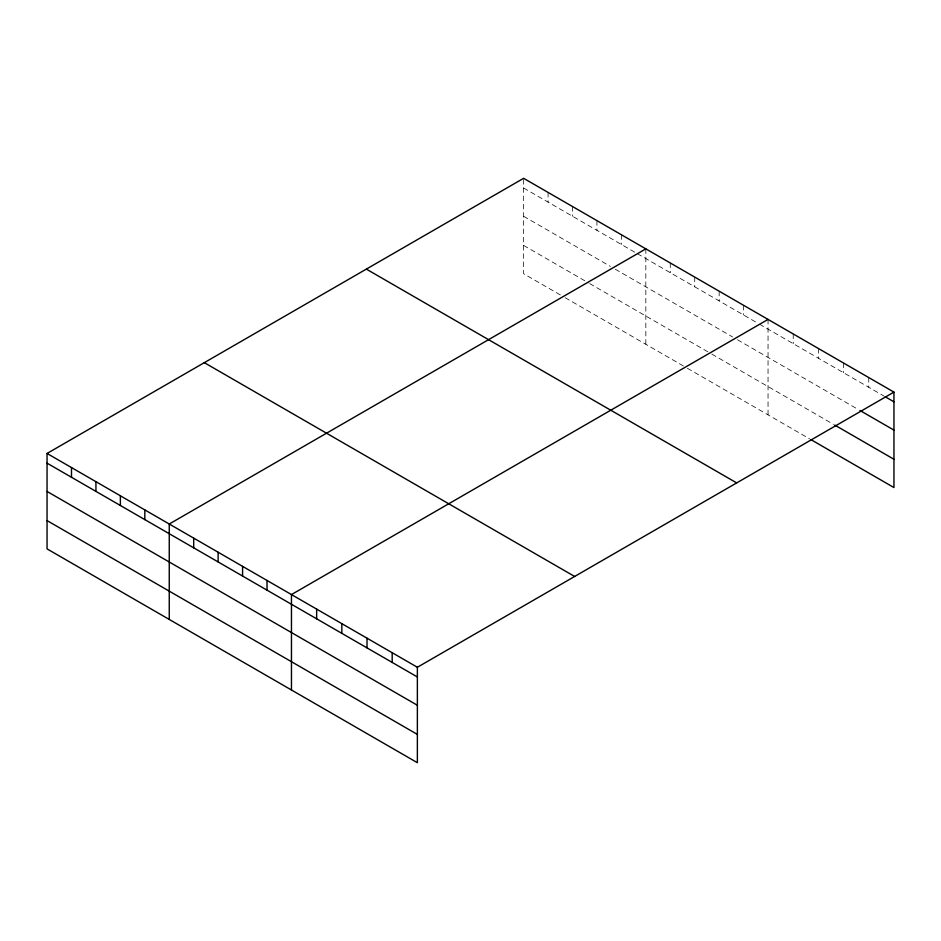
<?xml version="1.0" encoding="UTF-8"?>
<svg xmlns="http://www.w3.org/2000/svg" width="941" height="941" viewBox="0 0 941 941"><rect width="100%" height="100%" fill="white"/><g stroke="black" fill="none" stroke-linecap="round" stroke-linejoin="round"><path stroke-width="0.71" stroke-dasharray="4.71 3.53" d="M560.295 294.909L523.631 273.737L523.631 178.308M523.631 188.012L636.057 252.929M637.28 253.635L758.27 323.481M759.481 324.186L883.881 396.008M523.631 216.301L610.391 266.397M615.285 269.22L732.604 336.949M737.485 339.772L858.698 409.758M523.631 245.448L588.396 282.841M589.619 283.547L710.608 353.404M711.831 354.11L833.514 424.356M565.176 297.721L686.165 367.578M687.389 368.284L809.589 438.835M868.766 377.576L868.766 387.28M843.583 363.038L843.583 372.742M818.399 348.499L818.399 358.203M793.228 333.961L793.228 343.665M768.044 319.422L768.044 414.852M743.602 305.307L743.602 315.012M719.159 291.192L719.159 300.908M694.717 277.089L694.717 286.793M670.274 262.974L670.274 272.678M645.832 248.859L645.832 344.288M621.389 234.756L621.389 244.46M596.947 220.641L596.947 230.345M572.504 206.526L572.504 216.242M548.074 192.423L548.074 202.127"/><path stroke-width="1.41" d="M893.95 392.115L523.631 178.308L47.05 453.456L47.05 548.885L417.369 762.692L417.369 667.263L893.95 392.115L893.95 487.544L810.848 439.565M645.832 248.859L169.251 524.019L169.251 619.437M768.044 319.422L291.463 594.571L291.463 690M885.14 396.726L893.95 401.819M859.956 410.476L893.95 430.108M834.773 425.085L893.95 459.255M366.355 269.114L736.674 482.909M204.326 362.661L574.645 576.468M47.05 453.456L417.369 667.263M47.05 463.16L417.369 676.967M47.05 491.449L417.369 705.256M47.05 520.596L417.369 734.403M392.185 652.725L392.185 662.429M367.014 638.186L367.014 647.89M341.83 623.648L341.83 633.352M316.647 609.109L316.647 618.813M267.021 580.456L267.021 590.16M242.578 566.353L242.578 576.057M218.136 552.238L218.136 561.942M193.693 538.123L193.693 547.827M144.82 509.904L144.82 519.608M120.377 495.789L120.377 505.493M95.935 481.686L95.935 491.39M71.492 467.571L71.492 477.275"/></g></svg>
